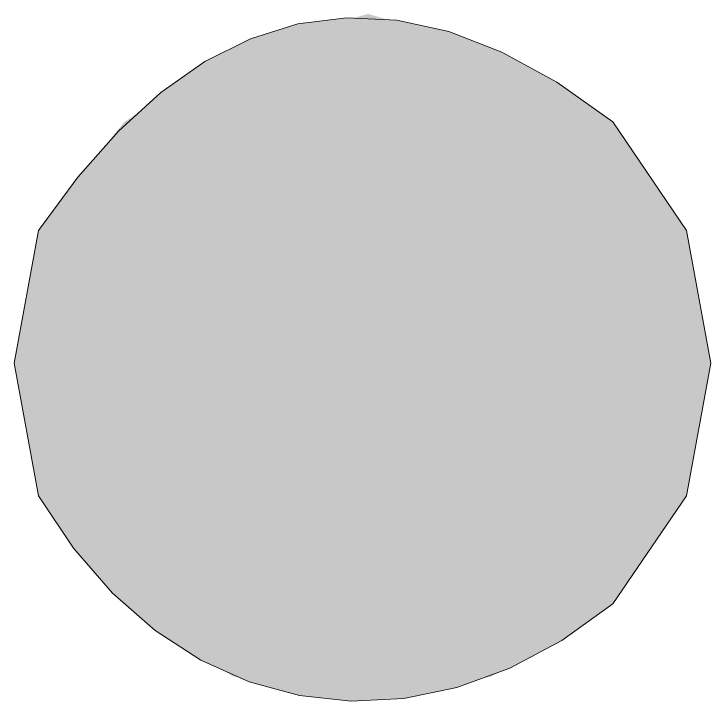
# Model space of a CAD drawing. Extents: x 0 to 245, y -13 to 205.
# Drawn here: x 157.092 to 158.832, y 102.54 to 104.255 of the extents above; entities that cross this region are included whole.
import ezdxf

# ---------------------------------------------------------------- set-up
doc = ezdxf.new("R2010")
doc.units = 0
doc.layers.add('FILL', color=8, linetype='Continuous')
doc.layers.add('GEOMETRY', color=7, linetype='Continuous')

msp = doc.modelspace()

# ---------------------------------------------------------------- hatches: boundary and pattern name
at = {"layer": 'FILL'}
for points in [[(158.8317, 103.3831), (158.7707, 103.7141), (158.5867, 103.9861), (158.4467, 104.0849), (158.3101, 104.1596), (158.1772, 104.2109), (158.0478, 104.2393), (157.9222, 104.2455), (157.8004, 104.23), (157.6825, 104.1933), (157.5686, 104.1362), (157.4586, 104.0591), (157.3528, 103.9626), (157.2511, 103.8474), (157.1537, 103.7141), (157.0927, 103.3831), (157.1537, 103.0521), (157.2404, 102.9211), (157.3377, 102.809), (157.4441, 102.7159), (157.5583, 102.6421), (157.6789, 102.5879), (157.8046, 102.5537), (157.9339, 102.5397), (158.0654, 102.5461), (158.1978, 102.5733), (158.3298, 102.6215), (158.4599, 102.691), (158.5867, 102.7821), (158.7707, 103.0521), (158.8317, 103.3831)], [(157.9762, 104.2551), (157.6402, 104.1641), (158.2832, 104.1641)], [(157.6403, 104.1643), (157.3673, 103.9853), (158.5863, 103.9853)], [(157.6403, 104.1643), (158.2833, 104.1643), (158.5863, 103.9853)], [(157.3669, 103.9856), (157.1539, 103.7146), (158.7709, 103.7146)], [(157.3669, 103.9856), (158.5869, 103.9856), (158.7709, 103.7146)], [(157.154, 103.7141), (157.092, 103.3831), (158.832, 103.3831)], [(157.154, 103.7141), (158.771, 103.7141), (158.832, 103.3831)], [(157.0925, 103.3831), (157.1545, 103.0521), (158.7715, 103.0521)], [(157.0925, 103.3831), (158.8315, 103.3831), (158.7715, 103.0521)], [(157.154, 103.052), (157.367, 102.782), (158.587, 102.782)], [(157.154, 103.052), (158.771, 103.052), (158.587, 102.782)], [(157.3669, 102.7825), (157.6399, 102.6005), (158.2829, 102.6005)], [(157.3669, 102.7825), (158.5869, 102.7825), (158.2829, 102.6005)], [(157.6403, 102.6008), (158.2833, 102.6008), (157.9763, 102.5418)]]:
    msp.add_hatch(color=7, dxfattribs=at).paths.add_polyline_path(points)

# ---------------------------------------------------------------- linework, layer by layer
at = {"layer": 'GEOMETRY', "lineweight": 13}
msp.add_lwpolyline([(158.8317, 103.3831), (158.7707, 103.7141), (158.5867, 103.9861), (158.4467, 104.0849), (158.3101, 104.1596), (158.1772, 104.2109), (158.0478, 104.2393), (157.9222, 104.2455), (157.8004, 104.23), (157.6825, 104.1933), (157.5686, 104.1362), (157.4586, 104.0591), (157.3528, 103.9626), (157.2511, 103.8474), (157.1537, 103.7141), (157.0927, 103.3831), (157.1537, 103.0521), (157.2404, 102.9211), (157.3377, 102.809), (157.4441, 102.7159), (157.5583, 102.6421), (157.6789, 102.5879), (157.8046, 102.5537), (157.9339, 102.5397), (158.0654, 102.5461), (158.1978, 102.5733), (158.3298, 102.6215), (158.4599, 102.691), (158.5867, 102.7821), (158.7707, 103.0521), (158.8317, 103.3831)], close=True, dxfattribs=at)

doc.saveas('drawing.dxf')
